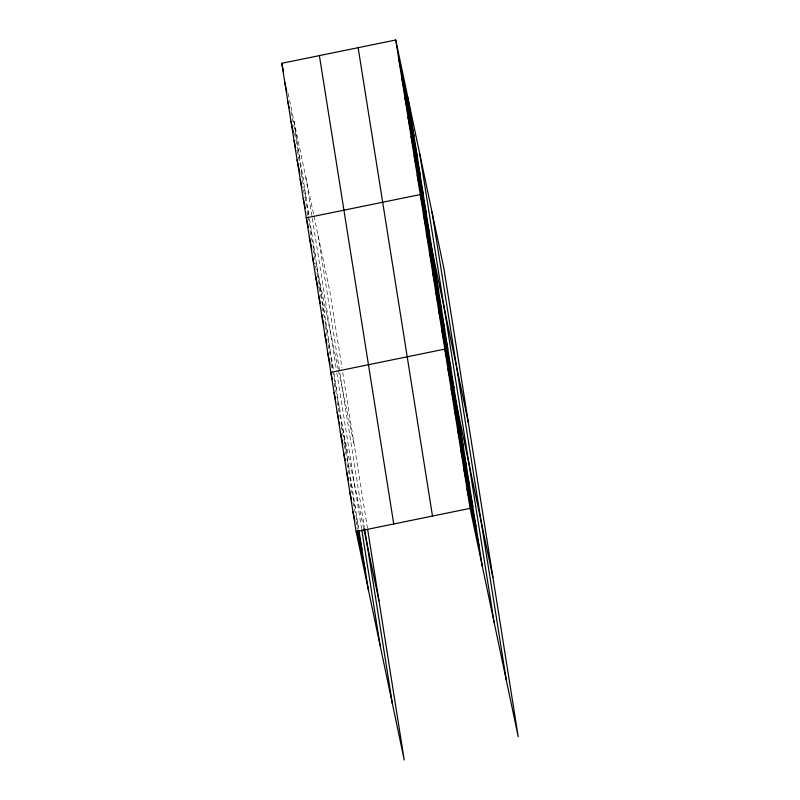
<?xml version="1.0" encoding="UTF-8"?>
<svg xmlns="http://www.w3.org/2000/svg" width="800" height="800" viewBox="0 0 800 800"><rect width="100%" height="100%" fill="white"/><g stroke="black" fill="none" stroke-linecap="round" stroke-linejoin="round"><path stroke-width="0.6" stroke-dasharray="4 3" d="M288.12 93.37L313.71 214.8M313.96 216.01L329.9 291.64L341.98 367.71M290.93 111.49L297.01 140.35M294.5 133.21L300.08 159.67M297.06 150.13L303.15 178.99M300.89 173.05L306.21 198.31M303.45 189.97L309.03 216.43M307.02 211.69L307.79 215.3M308.04 216.5L312.35 236.95M310.09 231.01L315.41 256.27M312.9 249.13L338.24 369.36M338.49 370.56L354.43 446.2M315.46 266.04L321.55 294.91M319.04 287.77L324.61 314.23M322.11 307.09L327.68 333.55M324.92 325.21L330.75 352.87M327.99 344.53L333.31 369.79M331.05 363.85L332.32 369.86M332.57 371.06L336.88 391.51M334.12 383.17L339.95 410.83M336.93 401.28L363.54 527.54M341.11 426L346.18 450.06M344.01 444.7L349.34 469.96M346.92 463.4L352.49 489.87M350.08 483.31L355.65 509.77M352.98 502.01L358.56 528.47M355.89 520.71L357.66 529.13M342.74 372.54L367.47 528.31M318.04 235.34L364.42 527.55M305.81 177.33L311.95 215.97M312.33 218.39L336.48 370.53M336.86 372.95L361.57 528.6M293.95 121.03L309.09 216.43M309.47 218.84L333.43 369.78M334.01 373.4L358.63 528.51"/><path stroke-width="1.2" d="M367.66 529.52L404.25 760L356.13 531.66L281.78 63.3L395.75 40L443.87 268.34L518.22 736.7L470.1 508.36L395.75 40M356.13 531.66L470.1 508.36M398.82 59.32L410.99 117.06M401.89 78.64L414.05 136.38M404.95 97.96L417.12 155.7M408.02 117.28L420.19 175.01M411.09 136.6L423.25 194.33M414.15 155.92L426.32 213.65M417.22 175.24L429.39 232.97M468.41 422.9L420.29 194.56L306.31 217.86L308.34 227.48M423.36 213.88L435.52 271.61M426.42 233.2L438.59 290.93M429.49 252.52L441.66 310.25M432.56 271.84L444.72 329.57M435.62 291.16L447.79 348.89M438.69 310.48L450.86 368.21M441.76 329.8L453.92 387.53M492.94 577.46L444.82 349.12L330.85 372.41L332.37 379.63M447.98 369.02L460.15 426.76M451.14 388.93L463.31 446.66M454.3 408.83L466.47 466.57M457.46 428.74L469.63 486.47M460.62 448.64L472.79 506.38M463.78 468.55L475.95 526.28M466.94 488.45L479.11 546.19M281.78 63.3L283.55 71.72M284.85 82.62L286.87 92.24M287.91 101.94L289.18 107.95M290.98 121.26L293.26 132.08M294.05 140.58L295.57 147.79M297.11 159.9L299.65 171.93M300.18 179.22L301.96 187.64M303.25 198.54L305.28 208.16M309.38 237.18L311.66 248M312.45 256.5L313.97 263.71M315.51 275.82L318.05 287.84M318.58 295.14L320.36 303.56M321.65 314.46L323.68 324.08M324.72 333.78L326.74 343.4M327.78 353.1L330.06 363.92M363.79 528.75L378.97 600.76M334.01 392.32L335.53 399.54M337.17 412.23L338.69 419.44M339.2 421.85L339.7 424.25M340.33 432.13L342.86 444.16M343.49 452.04L345.26 460.46M346.65 471.94L348.42 480.36M349.81 491.85L351.58 500.27M357.92 530.34L361.97 549.58M352.97 511.75L354.74 520.17M357.02 531L365.13 569.49M432.01 212.04L506.36 680.4M419.79 154.04L494.13 622.39M407.92 97.74L482.27 566.09M358.14 47.69L432.49 516.05M319.39 55.61L393.74 523.97M364.61 528.76L392.38 703.7M361.76 529.77L380.16 645.69M359 530.85L368.29 589.39"/></g></svg>
